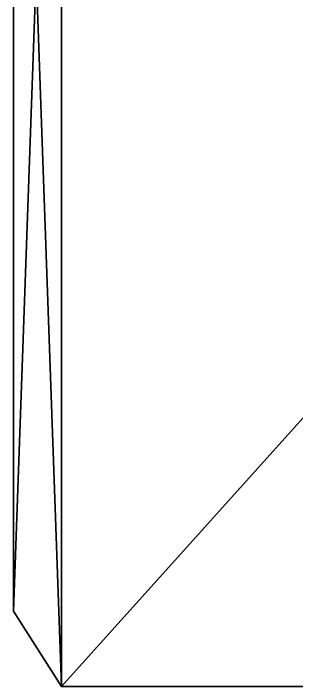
# Model space of a CAD drawing. Extents: x -7.1 to 8.3, y -8 to 8.
# Drawn here: x -7.09 to -3.93, y -8 to -0.46 of the extents above; entities that cross this region are included whole.
import ezdxf

# ---------------------------------------------------------------- set-up
doc = ezdxf.new("R2010")
doc.units = 0

msp = doc.modelspace()

# ---------------------------------------------------------------- linework, layer by layer
for points in [[(-7.0948, -7.1547), (-6.5579, -8), (-6.5579, 8)], [(-6.5579, 8), (-7.0948, 7.1547), (-7.0948, -7.1547)], [(-7.0948, 7.1547, -0.7914), (-6.5579, 8, -0.7914), (-6.5579, -8, -0.7914)], [(7.8057, 8), (-6.5579, 8), (7.8057, -8)], [(-6.5579, -8), (7.8057, -8), (-6.5579, 8)], [(7.8057, 8, -0.7914), (7.8057, -8, -0.7914), (-6.5579, -8, -0.7914)], [(-6.5579, -8, -0.7914), (-6.5579, 8, -0.7914), (7.8057, 8, -0.7914)], [(-7.0948, 7.1547, -0.2018), (-7.0948, -7.1547, -0.2018), (-7.0948, -7.1547)], [(-7.0948, 7.1547), (-7.0948, 7.1547, -0.2018), (-7.0948, -7.1547)], [(-7.0948, 7.1547, -0.7914), (-7.0948, -7.1547, -0.7914), (-7.0948, -7.1547, -0.2018)], [(-6.5579, -8, -0.7914), (-7.0948, -7.1547, -0.7914), (-7.0948, 7.1547, -0.7914)], [(-7.0948, 7.1547, -0.2018), (-7.0948, 7.1547, -0.7914), (-7.0948, -7.1547, -0.2018)], [(-7.0948, -7.1547), (-7.0948, -7.1547, -0.2018), (-6.5579, -8, -0.2018)], [(-6.5579, -8), (-7.0948, -7.1547), (-6.5579, -8, -0.2018)], [(-7.0948, -7.1547, -0.2018), (-7.0948, -7.1547, -0.7914), (-6.5579, -8, -0.7914)], [(-6.5579, -8, -0.2018), (-7.0948, -7.1547, -0.2018), (-6.5579, -8, -0.7914)], [(-6.5579, -8, -0.2018), (7.8057, -8, -0.2018), (7.8057, -8)], [(-6.5579, -8), (-6.5579, -8, -0.2018), (7.8057, -8)], [(-6.5579, -8, -0.7914), (7.8057, -8, -0.7914), (7.8057, -8, -0.2018)], [(-6.5579, -8, -0.2018), (-6.5579, -8, -0.7914), (7.8057, -8, -0.2018)]]:
    msp.add_3dface(points)

doc.saveas('drawing.dxf')
